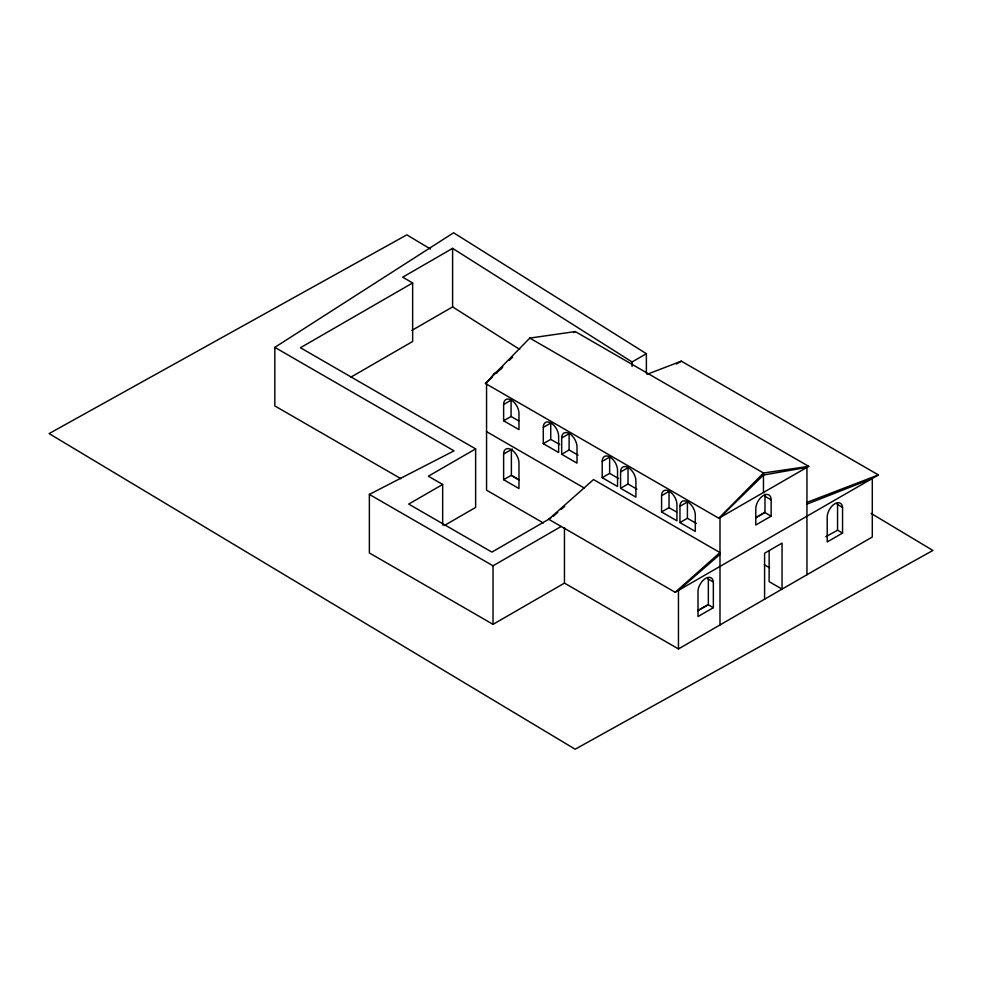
<?xml version="1.0" encoding="UTF-8"?>
<svg xmlns="http://www.w3.org/2000/svg" width="982" height="982" viewBox="0 0 982 982"><rect width="100%" height="100%" fill="white"/><g stroke="black" fill="none" stroke-linecap="round" stroke-linejoin="round"><path stroke-width="1.47" d="M489.49 379.617L493.958 373.823L501.753 368.36M485.415 383.459L529.801 338.09L575.28 331.572L808.714 466.352L718.849 518.238L485.415 383.459L491.982 377.456M718.849 518.238L763.468 473.005L808.714 466.352M496.327 373.185L502.833 366.765M509.339 360.357L512.604 357.153M675.186 592.281L719.99 552.584L593.533 479.572L548.729 519.269L675.186 592.281L878.436 474.932L681.348 361.155L647.04 374.326M553.148 516.385L557.764 512.371M561.225 509.376L564.687 506.368M719.99 554.339L678.452 590.391L678.452 648.93L564.454 583.112L493.038 624.343L369.367 552.952L369.367 494.412L454.028 450.836L274.825 347.37L453.598 232.783L646.377 353.704L646.377 373.221M632.064 366.47L632.064 361.965L452.604 248.36L402.669 277.194L412.649 282.951L412.649 341.49L350.599 377.321M412.649 282.951L300.431 347.738L475.632 448.897L475.632 507.436L444.11 525.628M411.863 330.418L452.604 306.9L452.604 248.36M573.513 332.603L575.28 331.572M503.631 404.498A10.851 6.26 60 0 1 511.303 400.067A10.851 6.26 60 0 1 518.975 413.348L518.975 429.625L503.631 420.775L503.631 404.498L511.082 400.202L511.082 416.478L518.742 420.897M503.631 420.775L511.082 416.478M475.632 448.897L428.348 476.196L442.673 484.47L442.673 524.989M632.064 361.965L646.377 353.704M442.673 484.47L408.708 504.073L491.884 552.093L550.902 518.017M543.292 427.391A10.851 6.26 60 0 1 550.963 422.96A10.851 6.26 60 0 1 558.635 436.241L558.635 452.518L543.292 443.668L543.292 427.391L550.73 423.095L550.73 439.371L559.679 444.539M503.631 454.04A10.851 6.26 60 0 1 511.303 449.609A10.851 6.26 60 0 1 518.975 462.903L518.975 488.557L503.631 479.695L503.631 454.04L512.322 449.032M676.438 363.991L681.348 361.155M543.292 443.668L550.73 439.371M561.667 437.997A10.851 6.26 60 0 1 569.339 433.565A10.851 6.26 60 0 1 577.011 446.859L577.011 463.136L561.667 454.273L561.667 437.997L569.106 433.7L569.106 449.977L578.054 455.145M503.631 479.695L511.082 475.411L518.742 479.83M561.667 454.273L569.106 449.977M602.199 461.393A10.851 6.26 60 0 1 609.871 456.974A10.851 6.26 60 0 1 617.543 470.255L617.543 486.532L602.199 477.669L602.199 461.393L609.638 457.096L609.638 473.373L618.586 478.541M602.199 477.669L609.638 473.373M620.575 472.011A10.851 6.26 60 0 1 628.247 467.579A10.851 6.26 60 0 1 635.919 480.861L635.919 497.137L620.575 488.287L620.575 472.011L628.014 467.714L628.014 483.991L636.962 489.159M620.575 488.287L628.014 483.991M369.367 494.412L493.038 565.804L561.176 526.462M661.586 495.689A10.851 6.26 60 0 1 669.258 491.258A10.851 6.26 60 0 1 676.929 504.552L676.929 520.816L661.586 511.966L661.586 495.689L669.037 491.393L669.037 507.669L676.696 512.101M661.586 511.966L669.037 507.669M679.961 506.295A10.851 6.26 60 0 1 687.633 501.863A10.851 6.26 60 0 1 695.305 515.157L695.305 531.434L679.961 522.571L679.961 506.295L687.412 501.998L687.412 518.275L696.361 523.443M679.961 522.571L687.412 518.275M755.735 517.588L764.683 512.42L771.14 516.151L771.14 499.875A10.851 6.26 -60 0 0 763.468 495.444A10.851 6.26 -60 0 0 755.796 508.725L755.796 525.002L771.14 516.151M697.821 610.534L708.059 604.63L713.349 607.686L713.349 582.019L708.059 578.963M713.349 607.686L698.006 616.536L698.006 590.882A10.888 6.285 -60 0 1 705.677 578.361A10.888 6.285 -60 0 1 713.349 582.019M842.556 533.079L827.212 541.941L827.212 516.287A10.888 6.285 -60 0 1 834.884 503.754A10.888 6.285 -60 0 1 842.556 507.424L842.556 533.079L837.302 530.047M678.452 648.93L872.298 537.019L872.298 478.48L806.946 504.134M755.858 517.661L764.978 512.592L764.978 496.315A10.851 6.383 -59 0 0 764.708 494.167M825.825 536.712L837.56 530.206L837.56 505.3A10.851 6.383 -59 0 0 837.29 503.165M697.92 610.595L708.341 604.802L708.341 579.908A10.851 6.383 -59 0 0 708.083 577.76M806.946 502.379L878.436 474.932M493.958 373.823L496.843 372.89M837.302 504.392L842.556 507.424M529.801 338.09L763.468 473.005L763.468 492.473M764.683 496.143L771.14 499.875M764.315 564.748L769.557 567.78M486.556 431.638L584.29 488.066M543.341 522.964L486.556 490.178L486.556 382.808M400.926 478.713L274.825 405.91L274.825 347.37M430.497 249.047L406.83 234.845L49.1 433.59L575.17 749.217L932.9 550.46L871.083 513.377M518.901 479.744L511.377 475.239L511.377 450.345M452.604 306.9L519.736 349.408M806.946 574.74L806.946 467.371L763.468 475.043L719.99 517.575L719.99 624.957M769.139 551L769.139 581.663L782.053 589.114L782.053 543.12L764.585 553.21L764.585 599.204M564.454 527.58L564.454 583.112M493.038 565.804L493.038 624.343"/></g></svg>
